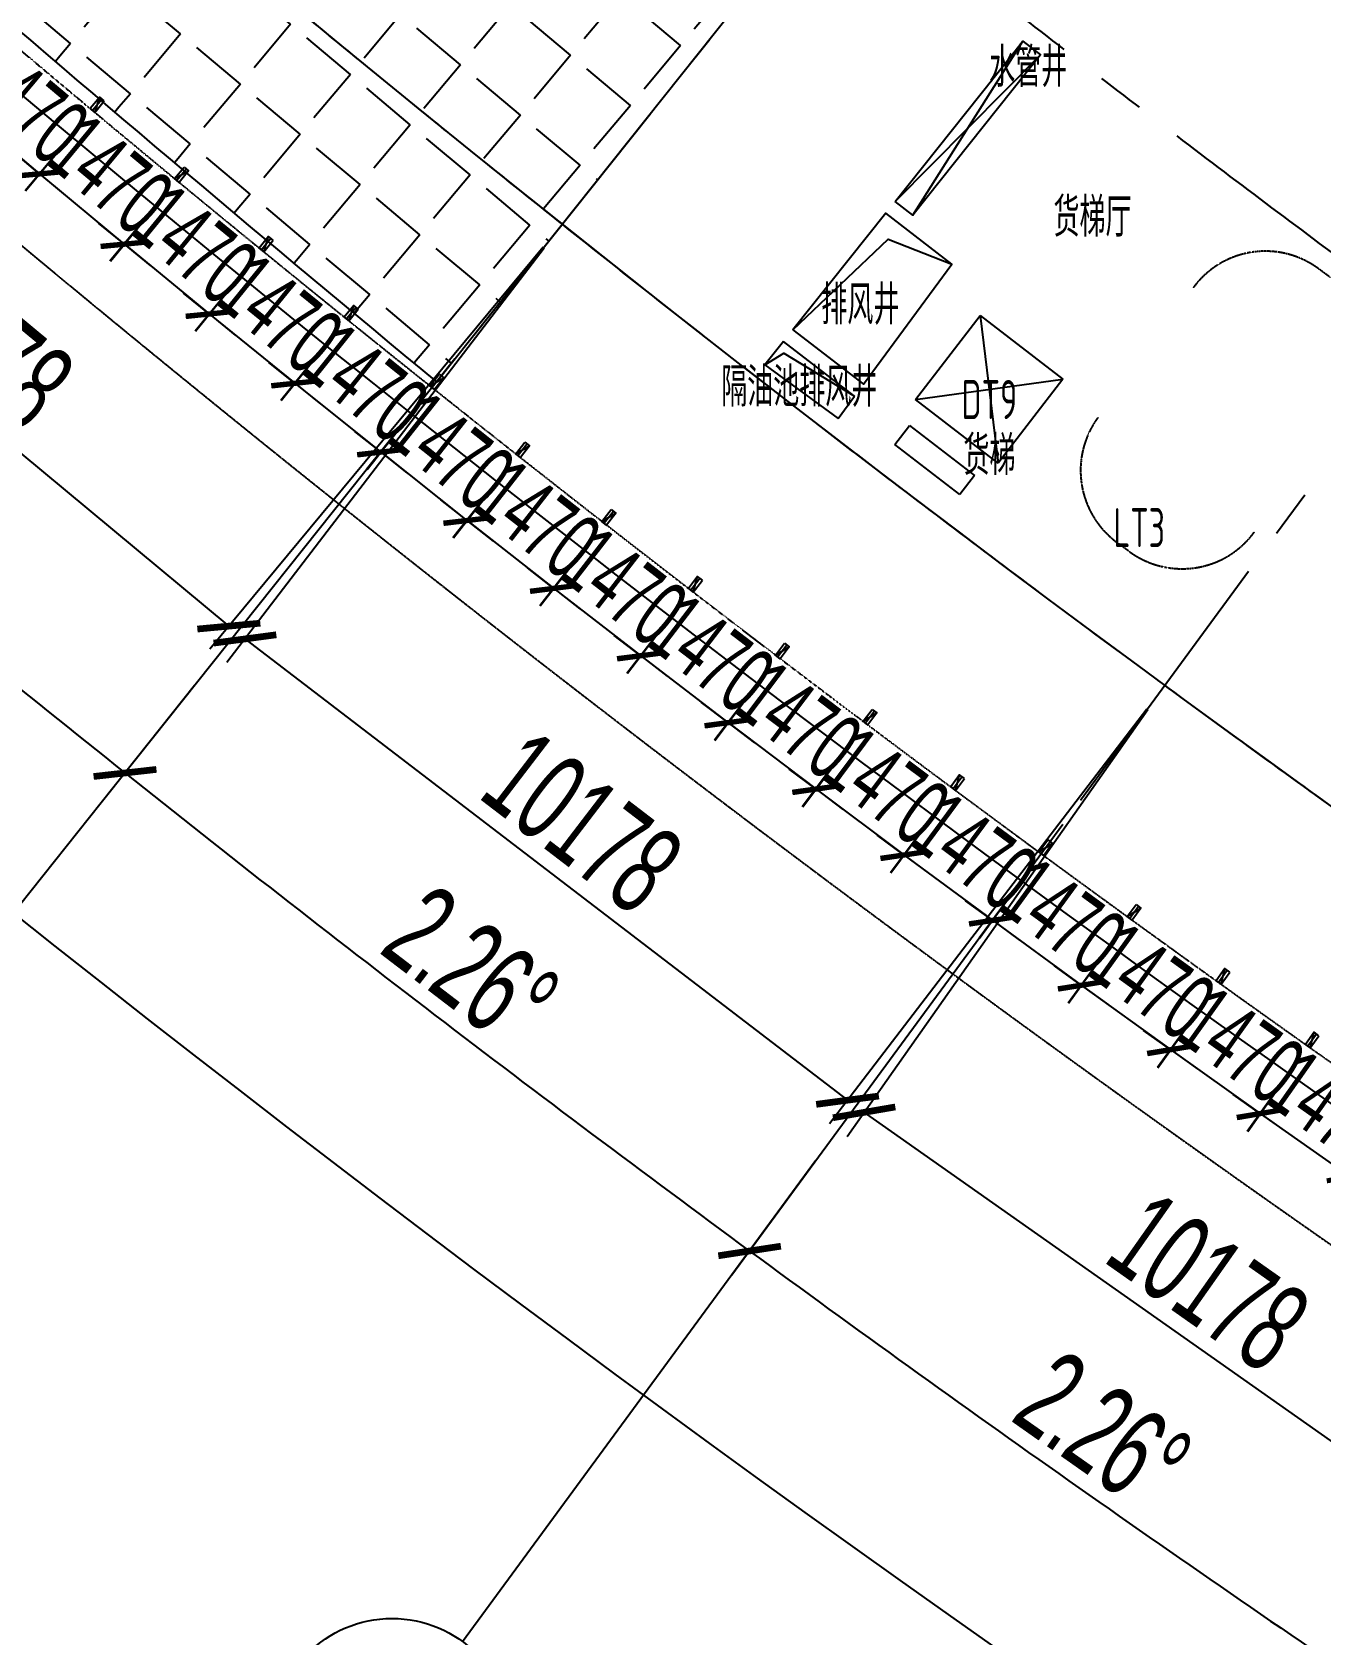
# Model space of a CAD drawing. Extents: x -668578 to 2331563, y -1202445 to 1620273.
# Drawn here: x 432751 to 450040, y 69569 to 91066 of the extents above; entities that cross this region are included whole.
import ezdxf
from ezdxf.enums import TextEntityAlignment as Align

# ---------------------------------------------------------------- set-up
doc = ezdxf.new("R2010")
doc.units = 0
for name, pattern in [('CENTER2', [28.575, 19.05, -3.175, 3.175, -3.175]), ('DASH', [0.35, 0.25, -0.1]), ('DOT2', [0.125, 0, -0.125])]:
    doc.linetypes.add(name, pattern=pattern)
doc.layers.get('0').update_dxf_attribs({"color": 8})
doc.layers.get('Defpoints').update_dxf_attribs({"color": 8})
for name, color, linetype in [('#标注', 8, 'Continuous'), ('#轴线', 8, 'CENTER2'), ('A-AL', 8, 'Continuous'), ('A-BEAM-PLAN-C', 8, 'Continuous'), ('A-DIMS-150', 8, 'Continuous'), ('A-EVTR', 8, 'Continuous'), ('A-FLOR-OTLN', 8, 'DOT2'), ('A-WIND-FRAM', 8, 'Continuous'), ('dim', 8, 'Continuous'), ('STAIR', 8, 'Continuous'), ('外轮廓', 8, 'Continuous'), ('建-文字', 8, 'Continuous')]:
    doc.layers.add(name, color=color, linetype=linetype)
doc.styles.add('JHZX', font='jrs.shx', dxfattribs={"width": 0.6, "bigfont": 'jhz.shx'})
doc.styles.add('XD2008', font='xd-hzs.shx', dxfattribs={"width": 0.7, "bigfont": 'xd-hztxt.shx'})
doc.dimstyles.new('JZBZ-300', dxfattribs={"dimscale": 300, "dimtxt": 3, "dimasz": 1.5, "dimexe": 1, "dimexo": 1, "dimgap": 0.5, "dimtad": 1, "dimdec": 0, "dimdsep": 46, "dimtxsty": 'JHZX', "dimblk1": 'ARCHTICK', "dimblk2": 'ARCHTICK', "dimsah": 1, "dimcen": 0, "dimclrd": 1, "dimclre": 1, "dimclrt": 2, "dimazin": 2, "dimtfac": 1, "dimtdec": 0, "dimtix": 1, "dimtmove": 0, "dimatfit": 3, "dimfxl": 0, "dimtolj": 1, "dimlwd": -1, "dimlwe": -1, "dimarcsym": 0})
doc.dimstyles.new('JZBZ-400', dxfattribs={"dimscale": 400, "dimtxt": 3, "dimasz": 1.5, "dimexe": 1, "dimexo": 1, "dimgap": 0.5, "dimtad": 1, "dimdec": 0, "dimdsep": 46, "dimtxsty": 'JHZX', "dimblk1": 'ARCHTICK', "dimblk2": 'ARCHTICK', "dimsah": 1, "dimcen": 0, "dimclrd": 1, "dimclre": 1, "dimclrt": 2, "dimazin": 2, "dimtfac": 1, "dimtdec": 0, "dimtix": 1, "dimtmove": 0, "dimatfit": 3, "dimfxl": 0, "dimtolj": 1, "dimlwd": -1, "dimlwe": -1, "dimarcsym": 0})

# ---------------------------------------------------------------- blocks, each defined once
blk = doc.blocks.new('_ARCHTICK')
at = {"color": 0, "linetype": 'ByBlock', "const_width": 0.15}
blk.add_lwpolyline([(-0.5, -0.5), (0.5, 0.5)], dxfattribs=at)
blk = doc.blocks.new('*D2939')
at = {"layer": '#标注', "ltscale": 300, "transparency": 16777216}
for p, q in [((-1773, -1481), (-9342, -7863)), ((165914, -92056), (164727, -101884))]:
    blk.add_line(p, q, dxfattribs=at)
blk.add_arc((197092, 166179), 269610, 220.13382, 263.11563, dxfattribs=at)
at = {"layer": 'Defpoints', "color": 0, "ltscale": 300, "transparency": 16777216}
for p in [(197092, 166179), (-1467, -1224), (40380, -53208), (165962, -91659)]:
    blk.add_point(p, dxfattribs=at)
at = {"layer": '#标注', "ltscale": 300, "transparency": 16777216, "xscale": 600, "yscale": 600, "zscale": 600}
for p, rotation in [((-9036, -7605), 130.1338192809485), ((164775, -101487), 353.1156299250187)]:
    blk.add_blockref('_ARCHTICK', p, dxfattribs=dict(at, rotation=rotation))
at = {"layer": '#标注', "ltscale": 300, "transparency": 16777216, "insert": (69342, -70334), "char_height": 1200, "attachment_point": 5, "rotation": 331.6247, "style": 'JHZX'}
blk.add_mtext('\\A1;42.98°', dxfattribs=at)
blk = doc.blocks.new('*D2927')
at = {"layer": '#标注', "ltscale": 300, "transparency": 16777216}
for p, q in [((27071, -30671), (22169, -36347)), ((34974, -37229), (30299, -43094))]:
    blk.add_line(p, q, dxfattribs=at)
blk.add_arc((197092, 166179), 267210, 229.18262, 231.44482, dxfattribs=at)
at = {"layer": 'Defpoints', "color": 0, "ltscale": 300, "transparency": 16777216}
for p in [(197092, 166179), (27333, -30369), (35223, -36916), (25107, -38326)]:
    blk.add_point(p, dxfattribs=at)
at = {"layer": '#标注', "ltscale": 300, "transparency": 16777216, "xscale": 600, "yscale": 600, "zscale": 600}
for p, rotation in [((22430, -36045), 139.1826194624981), ((30549, -42781), 321.4448202023592)]:
    blk.add_blockref('_ARCHTICK', p, dxfattribs=dict(at, rotation=rotation))
at = {"layer": '#标注', "ltscale": 300, "transparency": 16777216, "insert": (26967, -38837), "char_height": 1200, "attachment_point": 5, "rotation": 320.3137, "style": 'JHZX'}
blk.add_mtext('\\A1;2.26°', dxfattribs=at)
blk = doc.blocks.new('*D2928')
at = {"layer": '#标注', "ltscale": 300, "transparency": 16777216}
for p, q in [((34974, -37229), (30299, -43094)), ((43129, -43470), (38690, -49515))]:
    blk.add_line(p, q, dxfattribs=at)
blk.add_arc((197092, 166179), 267210, 231.44482, 233.70702, dxfattribs=at)
at = {"layer": 'Defpoints', "color": 0, "ltscale": 300, "transparency": 16777216}
for p in [(197092, 166179), (35223, -36916), (43366, -43147), (33313, -44955)]:
    blk.add_point(p, dxfattribs=at)
at = {"layer": '#标注', "ltscale": 300, "transparency": 16777216, "xscale": 600, "yscale": 600, "zscale": 600}
for p, rotation in [((30549, -42781), 141.4448202023588), ((38927, -49192), 323.7070209422223)]:
    blk.add_blockref('_ARCHTICK', p, dxfattribs=dict(at, rotation=rotation))
at = {"layer": '#标注', "ltscale": 300, "transparency": 16777216, "insert": (35192, -45393), "char_height": 1200, "attachment_point": 5, "rotation": 322.5759, "style": 'JHZX'}
blk.add_mtext('\\A1;2.26°', dxfattribs=at)
blk = doc.blocks.new('*D2929')
at = {"layer": '#标注', "ltscale": 300, "transparency": 16777216}
for p, q in [((43129, -43470), (38690, -49515)), ((51525, -49384), (47327, -55599))]:
    blk.add_line(p, q, dxfattribs=at)
blk.add_arc((197092, 166179), 267210, 233.70702, 235.96922, dxfattribs=at)
at = {"layer": 'Defpoints', "color": 0, "ltscale": 300, "transparency": 16777216}
for p in [(197092, 166179), (43366, -43147), (51748, -49052), (41775, -51255)]:
    blk.add_point(p, dxfattribs=at)
at = {"layer": '#标注', "ltscale": 300, "transparency": 16777216, "xscale": 600, "yscale": 600, "zscale": 600}
for p, rotation in [((38927, -49192), 143.7070209422216), ((47551, -55268), 325.9692216820953)]:
    blk.add_blockref('_ARCHTICK', p, dxfattribs=dict(at, rotation=rotation))
at = {"layer": '#标注', "ltscale": 300, "transparency": 16777216, "insert": (43670, -51619), "char_height": 1200, "attachment_point": 5, "rotation": 324.8381, "style": 'JHZX'}
blk.add_mtext('\\A1;2.26°', dxfattribs=at)
blk = doc.blocks.new('*U2924')
at = {"linetype": 'ByBlock'}
blk.add_line((0, -20), (0, 0), dxfattribs=at)
blk.add_circle((0, -24), 4, dxfattribs=at)
at = {"color": 253, "linetype": 'ByBlock', "style": 'JHZX', "width": 0.75}
blk.add_attdef('AXES', text='', height=4, dxfattribs=at).set_placement((0, -24), align=Align.MIDDLE_CENTER)
blk = doc.blocks.new('*D3008')
at = {"layer": '#标注', "transparency": 16777216}
for p, q in [((-126177, -20315), (-130649, -25704)), ((-130393, -25397), (-122561, -31896)), ((-118344, -26815), (-122816, -32204))]:
    blk.add_line(p, q, dxfattribs=at)
at = {"layer": 'Defpoints', "color": 0, "transparency": 16777216}
for p in [(-125921, -20007), (-118089, -26507), (-122561, -31896)]:
    blk.add_point(p, dxfattribs=at)
at = {"layer": '#标注', "transparency": 16777216, "xscale": 600, "yscale": 600, "zscale": 600}
for p, rotation in [((-130393, -25397), 140.3137211148416), ((-122561, -31896), 320.3137211148417)]:
    blk.add_blockref('_ARCHTICK', p, dxfattribs=dict(at, rotation=rotation))
at = {"layer": '#标注', "transparency": 16777216, "insert": (-125966, -28031), "char_height": 1200, "attachment_point": 5, "rotation": 320.3137, "style": 'JHZX'}
blk.add_mtext('\\A1;10178', dxfattribs=at)
blk = doc.blocks.new('*D3009')
at = {"layer": '#标注', "transparency": 16777216}
for p, q in [((-118332, -26825), (-122588, -32386)), ((-122345, -32068), (-114262, -38254)), ((-110249, -33010), (-114505, -38571))]:
    blk.add_line(p, q, dxfattribs=at)
at = {"layer": 'Defpoints', "color": 0, "transparency": 16777216}
for p in [(-118089, -26507), (-110006, -32692), (-114262, -38254)]:
    blk.add_point(p, dxfattribs=at)
at = {"layer": '#标注', "transparency": 16777216, "xscale": 600, "yscale": 600, "zscale": 600}
for p, rotation in [((-122345, -32068), 142.5759192898521), ((-114262, -38254), 322.5759192898521)]:
    blk.add_blockref('_ARCHTICK', p, dxfattribs=dict(at, rotation=rotation))
at = {"layer": '#标注', "transparency": 16777216, "insert": (-117817, -34526), "char_height": 1200, "attachment_point": 5, "rotation": 322.5759, "style": 'JHZX'}
blk.add_mtext('\\A1;10178', dxfattribs=at)
blk = doc.blocks.new('*D3011')
at = {"layer": '#标注', "transparency": 16777216}
for p, q in [((-110236, -33019), (-114269, -38744)), ((-114039, -38417), (-105718, -44279)), ((-101916, -38881), (-105948, -44606))]:
    blk.add_line(p, q, dxfattribs=at)
at = {"layer": 'Defpoints', "color": 0, "transparency": 16777216}
for p in [(-110006, -32692), (-101685, -38554), (-105718, -44279)]:
    blk.add_point(p, dxfattribs=at)
at = {"layer": '#标注', "transparency": 16777216, "xscale": 600, "yscale": 600, "zscale": 600}
for p, rotation in [((-114039, -38417), 144.8381225946805), ((-105718, -44279), 324.8381225946805)]:
    blk.add_blockref('_ARCHTICK', p, dxfattribs=dict(at, rotation=rotation))
at = {"layer": '#标注', "transparency": 16777216, "insert": (-109418, -40694), "char_height": 1200, "attachment_point": 5, "rotation": 324.8381, "style": 'JHZX'}
blk.add_mtext('\\A1;10178', dxfattribs=at)
blk = doc.blocks.new('*D1952')
at = {"layer": '#标注', "color": 1, "ltscale": 300, "transparency": 16777216}
for p, q in [((432243, 90728), (431532, 89881)), ((431725, 90111), (431380, 90400)), ((431725, 90111), (432851, 89166)), ((433369, 89783), (432658, 88936)), ((432851, 89166), (433196, 88876))]:
    blk.add_line(p, q, dxfattribs=at)
at = {"layer": 'Defpoints', "color": 0, "ltscale": 300, "transparency": 16777216}
for p in [(432436, 90958), (433562, 90013), (432851, 89166)]:
    blk.add_point(p, dxfattribs=at)
at = {"layer": '#标注', "color": 1, "ltscale": 300, "transparency": 16777216, "xscale": 450, "yscale": 450, "zscale": 450}
for p, rotation in [((431725, 90111), 319.9907378370175), ((432851, 89166), 139.9907378370175)]:
    blk.add_blockref('_ARCHTICK', p, dxfattribs=dict(at, rotation=rotation))
at = {"layer": '#标注', "color": 2, "ltscale": 300, "transparency": 16777216, "insert": (432674, 90098), "char_height": 900, "attachment_point": 5, "rotation": 319.9907, "style": 'JHZX'}
blk.add_mtext('\\A1;1470', dxfattribs=at)
blk = doc.blocks.new('*D1953')
at = {"layer": '#标注', "color": 1, "ltscale": 300, "transparency": 16777216}
for p, q in [((433371, 89782), (432664, 88931)), ((432856, 89162), (432509, 89449)), ((432856, 89162), (433987, 88223)), ((434502, 88844), (433795, 87992)), ((433987, 88223), (434333, 87936))]:
    blk.add_line(p, q, dxfattribs=at)
at = {"layer": 'Defpoints', "color": 0, "ltscale": 300, "transparency": 16777216}
for p in [(433562, 90013), (434693, 89074), (433987, 88223)]:
    blk.add_point(p, dxfattribs=at)
at = {"layer": '#标注', "color": 1, "ltscale": 300, "transparency": 16777216, "xscale": 450, "yscale": 450, "zscale": 450}
for p, rotation in [((432856, 89162), 320.3139335234508), ((433987, 88223), 140.3139335234508)]:
    blk.add_blockref('_ARCHTICK', p, dxfattribs=dict(at, rotation=rotation))
at = {"layer": '#标注', "color": 2, "ltscale": 300, "transparency": 16777216, "insert": (433805, 89154), "char_height": 900, "attachment_point": 5, "rotation": 320.3139, "style": 'JHZX'}
blk.add_mtext('\\A1;1470', dxfattribs=at)
blk = doc.blocks.new('*D1954')
at = {"layer": '#标注', "color": 1, "ltscale": 300, "transparency": 16777216}
for p, q in [((434503, 88842), (433802, 87987)), ((433992, 88219), (433644, 88504)), ((433992, 88219), (435128, 87287)), ((435640, 87910), (434938, 87055)), ((435128, 87287), (435476, 87001))]:
    blk.add_line(p, q, dxfattribs=at)
at = {"layer": 'Defpoints', "color": 0, "ltscale": 300, "transparency": 16777216}
for p in [(434693, 89074), (435830, 88142), (435128, 87287)]:
    blk.add_point(p, dxfattribs=at)
at = {"layer": '#标注', "color": 1, "ltscale": 300, "transparency": 16777216, "xscale": 450, "yscale": 450, "zscale": 450}
for p, rotation in [((433992, 88219), 320.6371292098823), ((435128, 87287), 140.6371292098823)]:
    blk.add_blockref('_ARCHTICK', p, dxfattribs=dict(at, rotation=rotation))
at = {"layer": '#标注', "color": 2, "ltscale": 300, "transparency": 16777216, "insert": (434941, 88217), "char_height": 900, "attachment_point": 5, "rotation": 320.6371, "style": 'JHZX'}
blk.add_mtext('\\A1;1470', dxfattribs=at)
blk = doc.blocks.new('*D1955')
at = {"layer": '#标注', "color": 1, "ltscale": 300, "transparency": 16777216}
for p, q in [((435641, 87909), (434944, 87050)), ((435133, 87283), (434784, 87566)), ((435133, 87283), (436275, 86357)), ((436783, 86983), (436086, 86124)), ((436275, 86357), (436624, 86073))]:
    blk.add_line(p, q, dxfattribs=at)
at = {"layer": 'Defpoints', "color": 0, "ltscale": 300, "transparency": 16777216}
for p in [(435830, 88142), (436972, 87216), (436275, 86357)]:
    blk.add_point(p, dxfattribs=at)
at = {"layer": '#标注', "color": 1, "ltscale": 300, "transparency": 16777216, "xscale": 450, "yscale": 450, "zscale": 450}
for p, rotation in [((435133, 87283), 320.9603248963131), ((436275, 86357), 140.9603248963131)]:
    blk.add_blockref('_ARCHTICK', p, dxfattribs=dict(at, rotation=rotation))
at = {"layer": '#标注', "color": 2, "ltscale": 300, "transparency": 16777216, "insert": (436082, 87286), "char_height": 900, "attachment_point": 5, "rotation": 320.9603, "style": 'JHZX'}
blk.add_mtext('\\A1;1470', dxfattribs=at)
blk = doc.blocks.new('*D1956')
at = {"layer": '#标注', "color": 1, "ltscale": 300, "transparency": 16777216}
for p, q in [((436784, 86982), (436092, 86119)), ((436280, 86353), (435929, 86634)), ((436280, 86353), (437427, 85434)), ((437931, 86063), (437239, 85199)), ((437427, 85434), (437778, 85152))]:
    blk.add_line(p, q, dxfattribs=at)
at = {"layer": 'Defpoints', "color": 0, "ltscale": 300, "transparency": 16777216}
for p in [(436972, 87216), (438119, 86297), (437427, 85434)]:
    blk.add_point(p, dxfattribs=at)
at = {"layer": '#标注', "color": 1, "ltscale": 300, "transparency": 16777216, "xscale": 450, "yscale": 450, "zscale": 450}
for p, rotation in [((436280, 86353), 321.2835205827445), ((437427, 85434), 141.2835205827445)]:
    blk.add_blockref('_ARCHTICK', p, dxfattribs=dict(at, rotation=rotation))
at = {"layer": '#标注', "color": 2, "ltscale": 300, "transparency": 16777216, "insert": (437229, 86361), "char_height": 900, "attachment_point": 5, "rotation": 321.2835, "style": 'JHZX'}
blk.add_mtext('\\A1;1470', dxfattribs=at)
blk = doc.blocks.new('*D1957')
at = {"layer": '#标注', "color": 1, "ltscale": 300, "transparency": 16777216}
for p, q in [((437932, 86062), (437245, 85195)), ((437432, 85430), (437079, 85709)), ((437432, 85430), (438584, 84517)), ((439085, 85149), (438397, 84282)), ((438584, 84517), (438936, 84237))]:
    blk.add_line(p, q, dxfattribs=at)
at = {"layer": 'Defpoints', "color": 0, "ltscale": 300, "transparency": 16777216}
for p in [(438119, 86297), (439271, 85384), (438584, 84517)]:
    blk.add_point(p, dxfattribs=at)
at = {"layer": '#标注', "color": 1, "ltscale": 300, "transparency": 16777216, "xscale": 450, "yscale": 450, "zscale": 450}
for p, rotation in [((437432, 85430), 321.6067162691756), ((438584, 84517), 141.6067162691756)]:
    blk.add_blockref('_ARCHTICK', p, dxfattribs=dict(at, rotation=rotation))
at = {"layer": '#标注', "color": 2, "ltscale": 300, "transparency": 16777216, "insert": (438380, 85443), "char_height": 900, "attachment_point": 5, "rotation": 321.6067, "style": 'JHZX'}
blk.add_mtext('\\A1;1470', dxfattribs=at)
blk = doc.blocks.new('*D1958')
at = {"layer": '#标注', "color": 1, "ltscale": 300, "transparency": 16777216}
for p, q in [((439086, 85148), (438404, 84277)), ((438589, 84513), (438234, 84790)), ((438589, 84513), (439746, 83606)), ((440243, 84241), (439561, 83370)), ((439746, 83606), (440100, 83329))]:
    blk.add_line(p, q, dxfattribs=at)
at = {"layer": 'Defpoints', "color": 0, "ltscale": 300, "transparency": 16777216}
for p in [(439271, 85384), (440428, 84477), (439746, 83606)]:
    blk.add_point(p, dxfattribs=at)
at = {"layer": '#标注', "color": 1, "ltscale": 300, "transparency": 16777216, "xscale": 450, "yscale": 450, "zscale": 450}
for p, rotation in [((438589, 84513), 321.9299119556059), ((439746, 83606), 141.9299119556059)]:
    blk.add_blockref('_ARCHTICK', p, dxfattribs=dict(at, rotation=rotation))
at = {"layer": '#标注', "color": 2, "ltscale": 300, "transparency": 16777216, "insert": (439537, 84532), "char_height": 900, "attachment_point": 5, "rotation": 321.9299, "style": 'JHZX'}
blk.add_mtext('\\A1;1470', dxfattribs=at)
blk = doc.blocks.new('*D1959')
at = {"layer": '#标注', "color": 1, "ltscale": 300, "transparency": 16777216}
for p, q in [((440244, 84240), (439567, 83365)), ((439751, 83603), (439395, 83878)), ((439751, 83603), (440913, 82703)), ((441407, 83340), (440730, 82465)), ((440913, 82703), (441269, 82427))]:
    blk.add_line(p, q, dxfattribs=at)
at = {"layer": 'Defpoints', "color": 0, "ltscale": 300, "transparency": 16777216}
for p in [(440428, 84477), (441591, 83577), (440913, 82703)]:
    blk.add_point(p, dxfattribs=at)
at = {"layer": '#标注', "color": 1, "ltscale": 300, "transparency": 16777216, "xscale": 450, "yscale": 450, "zscale": 450}
for p, rotation in [((439751, 83603), 322.2531076420363), ((440913, 82703), 142.2531076420363)]:
    blk.add_blockref('_ARCHTICK', p, dxfattribs=dict(at, rotation=rotation))
at = {"layer": '#标注', "color": 2, "ltscale": 300, "transparency": 16777216, "insert": (440699, 83627), "char_height": 900, "attachment_point": 5, "rotation": 322.2531, "style": 'JHZX'}
blk.add_mtext('\\A1;1470', dxfattribs=at)
blk = doc.blocks.new('*D1960')
at = {"layer": '#标注', "color": 1, "ltscale": 300, "transparency": 16777216}
for p, q in [((441408, 83339), (440736, 82461)), ((440918, 82699), (440561, 82972)), ((440918, 82699), (442086, 81806)), ((442576, 82446), (441903, 81567)), ((442086, 81806), (442443, 81532))]:
    blk.add_line(p, q, dxfattribs=at)
at = {"layer": 'Defpoints', "color": 0, "ltscale": 300, "transparency": 16777216}
for p in [(441591, 83577), (442758, 82684), (442086, 81806)]:
    blk.add_point(p, dxfattribs=at)
at = {"layer": '#标注', "color": 1, "ltscale": 300, "transparency": 16777216, "xscale": 450, "yscale": 450, "zscale": 450}
for p, rotation in [((440918, 82699), 322.5763033284645), ((442086, 81806), 142.5763033284644)]:
    blk.add_blockref('_ARCHTICK', p, dxfattribs=dict(at, rotation=rotation))
at = {"layer": '#标注', "color": 2, "ltscale": 300, "transparency": 16777216, "insert": (441867, 82729), "char_height": 900, "attachment_point": 5, "rotation": 322.5763, "style": 'JHZX'}
blk.add_mtext('\\A1;1470', dxfattribs=at)
blk = doc.blocks.new('*D1961')
at = {"layer": '#标注', "color": 1, "ltscale": 300, "transparency": 16777216}
for p, q in [((442577, 82445), (441910, 81562)), ((442091, 81802), (441732, 82073)), ((442091, 81802), (443263, 80915)), ((443749, 81558), (443082, 80676)), ((443263, 80915), (443622, 80644))]:
    blk.add_line(p, q, dxfattribs=at)
at = {"layer": 'Defpoints', "color": 0, "ltscale": 300, "transparency": 16777216}
for p in [(442758, 82684), (443930, 81797), (443263, 80915)]:
    blk.add_point(p, dxfattribs=at)
at = {"layer": '#标注', "color": 1, "ltscale": 300, "transparency": 16777216, "xscale": 450, "yscale": 450, "zscale": 450}
for p, rotation in [((442091, 81802), 322.8994990148945), ((443263, 80915), 142.8994990148945)]:
    blk.add_blockref('_ARCHTICK', p, dxfattribs=dict(at, rotation=rotation))
at = {"layer": '#标注', "color": 2, "ltscale": 300, "transparency": 16777216, "insert": (443039, 81837), "char_height": 900, "attachment_point": 5, "rotation": 322.8995, "style": 'JHZX'}
blk.add_mtext('\\A1;1470', dxfattribs=at)
blk = doc.blocks.new('*D1962')
at = {"layer": '#标注', "color": 1, "ltscale": 300, "transparency": 16777216}
for p, q in [((443751, 81557), (443088, 80671)), ((443268, 80911), (442908, 81181)), ((443268, 80911), (444445, 80031)), ((444928, 80677), (444266, 79791)), ((444445, 80031), (444806, 79762))]:
    blk.add_line(p, q, dxfattribs=at)
at = {"layer": 'Defpoints', "color": 0, "ltscale": 300, "transparency": 16777216}
for p in [(443930, 81797), (445108, 80917), (444445, 80031)]:
    blk.add_point(p, dxfattribs=at)
at = {"layer": '#标注', "color": 1, "ltscale": 300, "transparency": 16777216, "xscale": 450, "yscale": 450, "zscale": 450}
for p, rotation in [((443268, 80911), 323.2226947013285), ((444445, 80031), 143.2226947013285)]:
    blk.add_blockref('_ARCHTICK', p, dxfattribs=dict(at, rotation=rotation))
at = {"layer": '#标注', "color": 2, "ltscale": 300, "transparency": 16777216, "insert": (444216, 80952), "char_height": 900, "attachment_point": 5, "rotation": 323.2227, "style": 'JHZX'}
blk.add_mtext('\\A1;1470', dxfattribs=at)
blk = doc.blocks.new('*D1963')
at = {"layer": '#标注', "color": 1, "ltscale": 300, "transparency": 16777216}
for p, q in [((444930, 80676), (444272, 79786)), ((444450, 80027), (444088, 80295)), ((444450, 80027), (445633, 79154)), ((446112, 79803), (445455, 78913)), ((445633, 79154), (445995, 78887))]:
    blk.add_line(p, q, dxfattribs=at)
at = {"layer": 'Defpoints', "color": 0, "ltscale": 300, "transparency": 16777216}
for p in [(445108, 80917), (446290, 80044), (445633, 79154)]:
    blk.add_point(p, dxfattribs=at)
at = {"layer": '#标注', "color": 1, "ltscale": 300, "transparency": 16777216, "xscale": 450, "yscale": 450, "zscale": 450}
for p, rotation in [((444450, 80027), 323.5458903877565), ((445633, 79154), 143.5458903877565)]:
    blk.add_blockref('_ARCHTICK', p, dxfattribs=dict(at, rotation=rotation))
at = {"layer": '#标注', "color": 2, "ltscale": 300, "transparency": 16777216, "insert": (445398, 80073), "char_height": 900, "attachment_point": 5, "rotation": 323.5459, "style": 'JHZX'}
blk.add_mtext('\\A1;1470', dxfattribs=at)
blk = doc.blocks.new('*D1964')
at = {"layer": '#标注', "color": 1, "ltscale": 300, "transparency": 16777216}
for p, q in [((446113, 79802), (445461, 78908)), ((445638, 79150), (445274, 79416)), ((445638, 79150), (446825, 78284)), ((447301, 78935), (446648, 78041)), ((446825, 78284), (447189, 78018))]:
    blk.add_line(p, q, dxfattribs=at)
at = {"layer": 'Defpoints', "color": 0, "ltscale": 300, "transparency": 16777216}
for p in [(446290, 80044), (447477, 79177), (446825, 78284)]:
    blk.add_point(p, dxfattribs=at)
at = {"layer": '#标注', "color": 1, "ltscale": 300, "transparency": 16777216, "xscale": 450, "yscale": 450, "zscale": 450}
for p, rotation in [((445638, 79150), 323.8690860741873), ((446825, 78284), 143.8690860741873)]:
    blk.add_blockref('_ARCHTICK', p, dxfattribs=dict(at, rotation=rotation))
at = {"layer": '#标注', "color": 2, "ltscale": 300, "transparency": 16777216, "insert": (446585, 79202), "char_height": 900, "attachment_point": 5, "rotation": 323.8691, "style": 'JHZX'}
blk.add_mtext('\\A1;1470', dxfattribs=at)
blk = doc.blocks.new('*D1965')
at = {"layer": '#标注', "color": 1, "ltscale": 300, "transparency": 16777216}
for p, q in [((447302, 78934), (446655, 78037)), ((446830, 78280), (446465, 78543)), ((446830, 78280), (448022, 77420)), ((448494, 78074), (447847, 77177)), ((448022, 77420), (448387, 77157))]:
    blk.add_line(p, q, dxfattribs=at)
at = {"layer": 'Defpoints', "color": 0, "ltscale": 300, "transparency": 16777216}
for p in [(447477, 79177), (448670, 78317), (448022, 77420)]:
    blk.add_point(p, dxfattribs=at)
at = {"layer": '#标注', "color": 1, "ltscale": 300, "transparency": 16777216, "xscale": 450, "yscale": 450, "zscale": 450}
for p, rotation in [((446830, 78280), 324.1922817606192), ((448022, 77420), 144.1922817606192)]:
    blk.add_blockref('_ARCHTICK', p, dxfattribs=dict(at, rotation=rotation))
at = {"layer": '#标注', "color": 2, "ltscale": 300, "transparency": 16777216, "insert": (447777, 78336), "char_height": 900, "attachment_point": 5, "rotation": 324.1923, "style": 'JHZX'}
blk.add_mtext('\\A1;1470', dxfattribs=at)
blk = doc.blocks.new('*D1818')
at = {"layer": '#标注', "color": 1, "ltscale": 300, "transparency": 16777216}
for p, q in [((448495, 78073), (447853, 77172)), ((448027, 77416), (447661, 77677)), ((448027, 77416), (449224, 76563)), ((449692, 77219), (449050, 76319)), ((449224, 76563), (449591, 76302))]:
    blk.add_line(p, q, dxfattribs=at)
at = {"layer": 'Defpoints', "color": 0, "ltscale": 300, "transparency": 16777216}
for p in [(448670, 78317), (449867, 77464), (449224, 76563)]:
    blk.add_point(p, dxfattribs=at)
at = {"layer": '#标注', "color": 1, "ltscale": 300, "transparency": 16777216, "xscale": 450, "yscale": 450, "zscale": 450}
for p, rotation in [((448027, 77416), 324.515477447051), ((449224, 76563), 144.515477447051)]:
    blk.add_blockref('_ARCHTICK', p, dxfattribs=dict(at, rotation=rotation))
at = {"layer": '#标注', "color": 2, "ltscale": 300, "transparency": 16777216, "insert": (448974, 77478), "char_height": 900, "attachment_point": 5, "rotation": 324.5155, "style": 'JHZX'}
blk.add_mtext('\\A1;1470', dxfattribs=at)
blk = doc.blocks.new('*D1819')
at = {"layer": '#标注', "color": 1, "ltscale": 300, "transparency": 16777216}
for p, q in [((449694, 77219), (449057, 76314)), ((449229, 76559), (448862, 76818)), ((449229, 76559), (450431, 75713)), ((450896, 76372), (450258, 75468)), ((450431, 75713), (450799, 75454))]:
    blk.add_line(p, q, dxfattribs=at)
at = {"layer": 'Defpoints', "color": 0, "ltscale": 300, "transparency": 16777216}
for p in [(449867, 77464), (451068, 76617), (450431, 75713)]:
    blk.add_point(p, dxfattribs=at)
at = {"layer": '#标注', "color": 1, "ltscale": 300, "transparency": 16777216, "xscale": 450, "yscale": 450, "zscale": 450}
for p, rotation in [((449229, 76559), 324.8386731334808), ((450431, 75713), 144.8386731334808)]:
    blk.add_blockref('_ARCHTICK', p, dxfattribs=dict(at, rotation=rotation))
at = {"layer": '#标注', "color": 2, "ltscale": 300, "transparency": 16777216, "insert": (450176, 76627), "char_height": 900, "attachment_point": 5, "rotation": 324.8387, "style": 'JHZX'}
blk.add_mtext('\\A1;1470', dxfattribs=at)
blk = doc.blocks.new('幕墙分隔')
for p, q in [((-40, -100), (40, 100)), ((0, 100), (0, -100))]:
    blk.add_line(p, q)
blk.add_lwpolyline([(-40, 100), (40, 100), (40, -100), (-40, -100)], close=True)
blk = doc.blocks.new('A$C9fbb2d7a')
at = {"layer": '外轮廓'}
h = blk.add_hatch(dxfattribs=at)
h.set_pattern_fill('ANGLE', color=8, scale=300, angle=140)
h.set_pattern_definition([(140, (-1726037.3, -423744.3), (-673.4807, -802.62307), [762, -285.75]), (230, (-1726037.3, -423744.3), (802.62307, -673.4807), [762, -285.75])])
edge = h.paths.add_edge_path()
edge.add_line((-129393, -8821), (-124066, -3124))
edge.add_arc((42590, 175095), 244000, 226.92042, 231.44482)
edge.add_line((-109488, -15715), (-119772, -28618))
edge.add_arc((129701, 273708), 391967, 227.91091, 230.47126, ccw=False)
edge.add_line((-133028, -17172), (-128521, -12354))
edge.add_line((-128521, -12354), (-127522, -13263))
edge.add_line((-127522, -13263), (-126155, -11797))
edge.add_line((-126155, -11797), (-129393, -8821))
at = {"layer": 'A-AL'}
blk.add_lwpolyline([(-143011, -4763, 0.37323), (-142744, -8750, 0.170493), (12906, -84262, 0.412397), (16280, -81597), (25756, -3110)], format="xyb", dxfattribs=at)
at = {"layer": 'A-BEAM-PLAN-C'}
for p, q in [((-115121, -28078), (-115370, -28391)), ((-114168, -28814), (-115121, -28078)), ((-115370, -28391), (-114387, -29113)), ((-114387, -29113), (-114168, -28814))]:
    blk.add_line(p, q, dxfattribs=at)
for points in [[(-113625, -26201), (-111911, -24050), (-111674, -24234), (-113388, -26385)], [(-114996, -27921), (-114050, -28653), (-112865, -27041), (-113750, -26357)]]:
    blk.add_lwpolyline(points, close=True, dxfattribs=at)
at = {"layer": 'A-DIMS-150'}
for p, q in [((-113388, -26385), (-111911, -24050)), ((-111674, -24234), (-113625, -26201))]:
    blk.add_line(p, q, dxfattribs=at)
for points in [[(-114996, -27921), (-113717, -26706), (-112865, -27041)], [(-115370, -28391), (-115116, -28234), (-114168, -28814)]]:
    blk.add_lwpolyline(points, dxfattribs=at)
at = {"layer": 'A-EVTR'}
for p, q in [((-113352, -28858), (-112484, -27731)), ((-112484, -27731), (-111375, -28586)), ((-112484, -27731), (-112243, -29712)), ((-113352, -28858), (-111375, -28586)), ((-111375, -28586), (-112243, -29712)), ((-112243, -29712), (-113352, -28858)), ((-113626, -29460), (-113430, -29205)), ((-113430, -29205), (-112559, -29876)), ((-112755, -30131), (-113626, -29460)), ((-112558, -29876), (-112755, -30131))]:
    blk.add_line(p, q, dxfattribs=at)
at = {"layer": 'A-FLOR-OTLN'}
blk.add_arc((42590, 175095), 260600, 224.76926, 263.47095, dxfattribs=at)
at = {"layer": 'STAIR', "color": 9, "linetype": 'DASH'}
for p, q in [((-107786, -27219), (-107947, -27101)), ((-110485, -30894), (-110646, -30776))]:
    blk.add_line(p, q, dxfattribs=at)
for points in [[(-109624, -27357, -0.414214), (-107947, -27101)], [(-110903, -29098, 0.414214), (-110646, -30776)], [(-108807, -30637, -0.414214), (-110485, -30894)]]:
    blk.add_lwpolyline(points, format="xyb", dxfattribs=at)
at = {"layer": '外轮廓', "color": 3, "linetype": 'DASH', "ltscale": 5}
blk.add_lwpolyline([(-112763, 26786), (-144951, -5020, 0.412976), (-144980, -8689, 0.149442), (-10150, -82155, 0.414726), (-7076, -80123), (1875, -35767, 0.413123), (-150, -32706, -0.149509), (-109077, 26754, 0.415715), (-112763, 26786)], format="xyb", close=True, dxfattribs=at)
at = {"layer": '外轮廓', "color": 8}
blk.add_lwpolyline([(-129393, -8821), (-124066, -3124, 0.019744), (-109488, -15715), (-119772, -28618, -0.011172), (-133028, -17172), (-128521, -12354), (-127522, -13263), (-126155, -11797)], format="xyb", close=True, dxfattribs=at)
at = {"layer": 'A-WIND-FRAM'}
for p, xscale, rotation in [((-124326, -24904), -1, 320.0754334029346), ((-122059, -26774), -1, 320.7985023362033), ((-120918, -27699), -1, 321.121673781773), ((-116302, -31336), -1, 322.5511144858428), ((-112786, -33996), -1, 323.3839570972497), ((-109226, -36594), -0.9999999999999998, 324.4900617990208), ((-108029, -37448), -1, 324.599835477159)]:
    blk.add_blockref('幕墙分隔', p, dxfattribs=dict(at, xscale=xscale, rotation=rotation))
for p, rotation in [((-123195, -25842), 320.3385246560337), ((-119772, -28618), 321.3847665146918), ((-118620, -29531), 321.7679653601035), ((-117464, -30437), 322.0911368056733), ((-115135, -32229), 322.814205738942), ((-113962, -33116), 322.9239794170801), ((-111604, -34868), 323.7070200371686), ((-110418, -35735), 324.0300841188512)]:
    blk.add_blockref('幕墙分隔', p, dxfattribs=dict(at, rotation=rotation))
at = {"layer": '建-文字', "style": 'XD2008', "width": 0.7}
for s, p in [('水管井', (-112363, -24663)), ('货梯厅', (-111500, -26674)), ('排风井', (-114614, -27850)), ('隔油池排风井', (-115957, -28951)), ('DT9', (-112733, -29120)), ('货梯', (-112708, -29869)), ('LT3', (-110695, -30837))]:
    blk.add_text(s, height=525, dxfattribs=at).set_placement(p)
blk = doc.blocks.new('A$Caccc0cd0')
at = {"layer": '#标注'}
for p1, p2, picture, middle in [((-125921.5, -20007.5), (-118089, -26507), '*D3008', (-125966.2, -28030.6)), ((-118089, -26507), (-110006, -32692.3), '*D3009', (-117817, -34525.7)), ((-110006, -32692.3), (-101685.2, -38553.7), '*D3011', (-109417.7, -40693.9))]:
    dim = blk.add_aligned_dim(p1=p1, p2=p2, distance=-7002.8, dimstyle='JZBZ-400', override={"dimclrd": 256, "dimclre": 256, "dimclrt": 256}, dxfattribs=at)
    dim.commit()
    dim.dimension.update_dxf_attribs({"geometry": picture, "text_midpoint": middle})
blk = doc.blocks.new('DSGDFG')
at = {"layer": '#标注', "ltscale": 300}
blk.add_arc((197092.2, 166179.2), 257800, 220.136073, 263.11563, dxfattribs=at)
at = {"layer": '#轴线', "ltscale": 200}
for p, q in [((35227.4, -36910.9), (78982.9, 17988.6)), ((43365.9, -43147.5), (84924.4, 13442))]:
    blk.add_line(p, q, dxfattribs=at)
for radius in [206950, 212800, 220600, 228400, 236200, 244000, 251800, 257800]:
    blk.add_arc((197092.2, 166179.2), radius, 218.438892, 265.140584, dxfattribs=at)
at = {"layer": '#标注', "ltscale": 300}
blk.add_blockref('A$Caccc0cd0', (154502.6, -8915.6), dxfattribs=at)
at = {"layer": '#标注', "linetype": 'ByBlock', "xscale": 400, "yscale": 400}
for p, rotation, values in [((31478.8, -41604.7), 321.4744309228283, {'AXES': 'S6'}), ((39809.2, -47979.6), 323.7365128528522, {'AXES': 'S7'}), ((48384.8, -54020.8), 325.9985947828763, {'AXES': 'S8'})]:
    blk.add_blockref('*U2924', p, dxfattribs=dict(at, rotation=rotation)).add_auto_attribs(values)
at = {"layer": '#标注', "ltscale": 300}
for base, p1, p2, picture, middle in [((40379.7, -53208.3), (-1467, -1223.5), (165961.7, -91658.5), '*D2939', (69341.6, -70334.5)), ((25106.6, -38325.8), (27332.5, -30368.7), (35223.1, -36916.4), '*D2927', (26967, -38837.5)), ((33313, -44955.1), (35223.1, -36916.4), (43365.9, -43147.5), '*D2928', (35192.1, -45393)), ((41774.7, -51255.4), (43365.9, -43147.5), (51748.4, -49052.3), '*D2929', (43669.6, -51618.7))]:
    dim = blk.add_angular_dim_3p(base=base, center=(197092.1, 166179.2), p1=p1, p2=p2, dimstyle='JZBZ-400', override={"dimclrd": 256, "dimclre": 256, "dimclrt": 256}, dxfattribs=at)
    dim.commit()
    dim.dimension.update_dxf_attribs({"geometry": picture, "text_midpoint": middle})
blk = doc.blocks.new('HFJHG')
at = {"layer": '#标注', "ltscale": 300}
for p1, p2, picture, middle in [((432436.3, 90958.2), (433562.2, 90013.1), '*D1952', (432673.7, 90097.8)), ((433562.2, 90013.1), (434693.5, 89074.4), '*D1953', (433804.5, 89154.1)), ((434693.5, 89074.4), (435830, 88142.1), '*D1954', (434940.6, 88216.8)), ((435830, 88142.1), (436971.8, 87216.2), '*D1955', (436082, 87285.8)), ((436971.8, 87216.2), (438118.7, 86296.7), '*D1956', (437228.6, 86361.4)), ((438118.7, 86296.7), (439270.9, 85383.8), '*D1957', (438380.3, 85443.4)), ((439270.9, 85383.8), (440428.1, 84477.4), '*D1958', (439537.3, 84532)), ((440428.1, 84477.4), (441590.5, 83577.5), '*D1959', (440699.4, 83627)), ((441590.5, 83577.5), (442757.9, 82684.1), '*D1960', (441866.5, 82728.7)), ((442757.9, 82684.1), (443930.4, 81797.4), '*D1961', (443038.7, 81836.9)), ((443930.4, 81797.4), (445107.8, 80917.3), '*D1962', (444215.9, 80951.8)), ((445107.8, 80917.3), (446290.2, 80043.9), '*D1963', (445398.1, 80073.3)), ((446290.2, 80043.9), (447477.4, 79177.1), '*D1964', (446585.2, 79201.6)), ((447477.4, 79177.1), (448669.6, 78317.1), '*D1965', (447777.3, 78336.5)), ((448669.6, 78317.1), (449866.6, 77463.8), '*D1818', (448974.2, 77478.1)), ((449866.6, 77463.8), (451068.3, 76617.2), '*D1819', (450175.9, 76626.6))]:
    dim = blk.add_aligned_dim(p1=p1, p2=p2, distance=-1106.3, dimstyle='JZBZ-300', dxfattribs=at)
    dim.commit()
    dim.dimension.update_dxf_attribs({"geometry": picture, "text_midpoint": middle})

msp = doc.modelspace()

# ---------------------------------------------------------------- block references
at = {"layer": '#标注'}
for name, p in [('DSGDFG', (403448.9, 123910)), ('HFJHG', (0, 0))]:
    msp.add_blockref(name, p, dxfattribs=at)
at = {"layer": 'dim', "ltscale": 300}
msp.add_blockref('A$C9fbb2d7a', (557951.5, 114994.4), dxfattribs=at)

doc.saveas('drawing.dxf')
